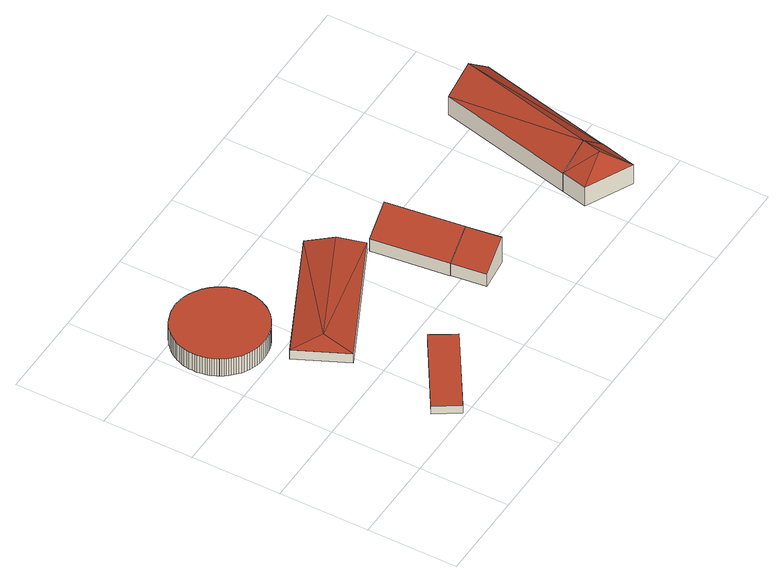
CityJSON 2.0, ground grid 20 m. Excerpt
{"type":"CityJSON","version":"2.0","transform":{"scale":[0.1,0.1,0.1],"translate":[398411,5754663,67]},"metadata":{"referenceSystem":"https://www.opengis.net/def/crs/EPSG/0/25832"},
"CityObjects":{
"building1":{"type":"Building","attributes":{"Gemeindeschluessel":"05515000","Geometrietyp2DReferenz":"3000","function":"51003_1201","roofType":"1000","measuredHeight":4.6},"geometry":[{"type":"Solid","lod":"2","boundaries":[[[[0,1,2,3]],[[4,5,1,0]],[[6,7,5,4]],[[8,9,7,6]],[[10,11,9,8]],[[12,13,11,10]],[[14,15,13,12]],[[16,17,15,14]],[[18,19,17,16]],[[20,21,19,18]],[[22,23,21,20]],[[24,25,23,22]],[[26,27,25,24]],[[28,29,27,26]],[[30,31,29,28]],[[32,33,31,30]],[[34,35,33,32]],[[36,37,35,34]],[[38,39,37,36]],[[40,41,39,38]],[[42,43,41,40]],[[44,45,43,42]],[[46,47,45,44]],[[48,49,47,46]],[[50,51,49,48]],[[52,53,51,50]],[[54,55,53,52]],[[56,57,55,54]],[[58,59,57,56]],[[60,61,59,58]],[[62,63,61,60]],[[64,65,63,62]],[[66,67,65,64]],[[68,69,67,66]],[[70,71,69,68]],[[72,73,71,70]],[[74,75,73,72]],[[76,77,75,74]],[[78,79,77,76]],[[80,81,79,78]],[[82,83,81,80]],[[84,85,83,82]],[[86,87,85,84]],[[88,89,87,86]],[[90,91,89,88]],[[92,93,91,90]],[[94,95,93,92]],[[96,97,95,94]],[[98,99,97,96]],[[100,101,99,98]],[[102,103,101,100]],[[104,105,103,102]],[[106,107,105,104]],[[108,109,107,106]],[[110,111,109,108]],[[112,113,111,110]],[[114,115,113,112]],[[116,117,115,114]],[[118,119,117,116]],[[120,121,119,118]],[[122,123,121,120]],[[124,125,123,122]],[[126,127,125,124]],[[128,129,127,126]],[[130,131,129,128]],[[132,133,131,130]],[[134,135,133,132]],[[136,137,135,134]],[[138,139,137,136]],[[140,141,139,138]],[[142,143,141,140]],[[144,145,143,142]],[[146,147,145,144]],[[148,149,147,146]],[[150,151,149,148]],[[152,153,151,150]],[[154,155,153,152]],[[156,157,155,154]],[[158,159,157,156]],[[160,161,159,158]],[[162,163,161,160]],[[164,165,163,162]],[[166,167,165,164]],[[168,169,167,166]],[[170,171,169,168]],[[172,173,171,170]],[[174,175,173,172]],[[176,177,175,174]],[[178,179,177,176]],[[180,181,179,178]],[[182,183,181,180]],[[184,185,183,182]],[[186,187,185,184]],[[188,189,187,186]],[[190,191,189,188]],[[192,193,191,190]],[[194,195,193,192]],[[196,197,195,194]],[[198,199,197,196]],[[200,201,199,198]],[[202,203,201,200]],[[3,2,203,202]],[[200,198,196,194,192,190,188,186,184,182,180,178,176,174,172,170,168,166,164,162,160,158,156,154,152,150,148,146,144,142,140,138,136,134,132,130,128,126,124,122,120,118,116,114,112,110,108,106,104,102,100,98,96,94,92,90,88,86,84,82,80,78,76,74,72,70,68,66,64,62,60,58,56,54,52,50,48,46,44,42,40,38,36,34,32,30,28,26,24,22,20,18,16,14,12,10,8,6,4,0,3,202]],[[1,5,7,9,11,13,15,17,19,21,23,25,27,29,31,33,35,37,39,41,43,45,47,49,51,53,55,57,59,61,63,65,67,69,71,73,75,77,79,81,83,85,87,89,91,93,95,97,99,101,103,105,107,109,111,113,115,117,119,121,123,125,127,129,131,133,135,137,139,141,143,145,147,149,151,153,155,157,159,161,163,165,167,169,171,173,175,177,179,181,183,185,187,189,191,193,195,197,199,201,203,2]]]],"semantics":{"surfaces":[{"type":"WallSurface"},{"type":"RoofSurface"},{"type":"GroundSurface"}],"values":[[0,0,0,0,0,0,0,0,0,0,0,0,0,0,0,0,0,0,0,0,0,0,0,0,0,0,0,0,0,0,0,0,0,0,0,0,0,0,0,0,0,0,0,0,0,0,0,0,0,0,0,0,0,0,0,0,0,0,0,0,0,0,0,0,0,0,0,0,0,0,0,0,0,0,0,0,0,0,0,0,0,0,0,0,0,0,0,0,0,0,0,0,0,0,0,0,0,0,0,0,0,0,1,2]]}}]},
"building2":{"type":"Building","attributes":{"Gemeindeschluessel":"05515000","Geometrietyp2DReferenz":"3000","function":"51003_1201","roofType":"1000","measuredHeight":2.01},"geometry":[{"type":"Solid","lod":"2","boundaries":[[[[204,205,206,207]],[[208,209,205,204]],[[210,211,209,208]],[[207,206,211,210]],[[208,204,207,210]],[[205,209,211,206]]]],"semantics":{"surfaces":[{"type":"WallSurface"},{"type":"RoofSurface"},{"type":"GroundSurface"}],"values":[[0,0,0,0,1,2]]}}]},
"building3":{"type":"Building","attributes":{"Gemeindeschluessel":"05515000","Geometrietyp2DReferenz":"3000","function":"51003_1201","roofType":"5000","measuredHeight":3.49},"geometry":[{"type":"MultiSurface","lod":"2","boundaries":[[[212,213,214,215]],[[216,217,218,219]],[[220,221,217,216]],[[215,214,221,220]],[[222,212,223]],[[215,224,223]],[[223,212,215]],[[224,220,216]],[[223,224,216]],[[222,223,216]],[[216,219,222]],[[220,224,215]],[[213,218,217,221,214]],[[213,212,222,219,218]],[[212,219,222]]],"semantics":{"surfaces":[{"type":"WallSurface"},{"type":"RoofSurface"},{"type":"GroundSurface"},{"type":"ClosureSurface"}],"values":[0,0,0,0,1,1,1,1,1,1,1,0,2,0,3]}}]},
"building4":{"type":"Building","attributes":{"Gemeindeschluessel":"05515000","Geometrietyp2DReferenz":"3000","function":"31001_2460","roofType":"2100","measuredHeight":6.95},"geometry":[{"type":"Solid","lod":"2","boundaries":[[[[225,226,227,228]],[[229,230,226,225]],[[231,232,230,229]],[[228,227,232,231]],[[229,225,228,231]],[[226,230,232,227]]]],"semantics":{"surfaces":[{"type":"WallSurface"},{"type":"RoofSurface"},{"type":"GroundSurface"}],"values":[[0,0,0,0,1,2]]}}]},
"building5":{"type":"Building","attributes":{"Gemeindeschluessel":"05515000","Geometrietyp2DReferenz":"3000","function":"31001_2700","roofType":"2100","measuredHeight":6.96},"geometry":[{"type":"Solid","lod":"2","boundaries":[[[[228,233,234,225]],[[235,236,233,228]],[[237,238,236,235]],[[225,234,238,237]],[[235,228,225,237]],[[233,236,238,234]]]],"semantics":{"surfaces":[{"type":"WallSurface"},{"type":"RoofSurface"},{"type":"GroundSurface"}],"values":[[0,0,0,0,1,2]]}}]},
"building6":{"type":"Building","attributes":{"Gemeindeschluessel":"05515000","Geometrietyp2DReferenz":"3000","function":"31001_2700","roofType":"5000","measuredHeight":10},"geometry":[{"type":"Solid","lod":"2","boundaries":[[[[239,240,241,242]],[[243,244,240,239]],[[245,246,244,243]],[[242,241,246,245]],[[239,247,243]],[[245,248,242]],[[239,242,248]],[[248,247,239]],[[247,248,245]],[[245,243,247]],[[240,244,246,241]]]],"semantics":{"surfaces":[{"type":"WallSurface"},{"type":"RoofSurface"},{"type":"GroundSurface"}],"values":[[0,0,0,0,1,0,1,1,1,1,2]]}}]},
"building7":{"type":"Building","attributes":{"Gemeindeschluessel":"05515000","Geometrietyp2DReferenz":"3000","function":"31001_2700","roofType":"3100","measuredHeight":9.99},"geometry":[{"type":"Solid","lod":"2","boundaries":[[[[249,250,246,251]],[[252,253,250,249]],[[254,241,253,252]],[[251,246,241,254]],[[249,255,252]],[[254,248,251]],[[248,255,249]],[[249,251,248]],[[254,252,255]],[[255,248,254]],[[250,253,241,246]]]],"semantics":{"surfaces":[{"type":"WallSurface"},{"type":"RoofSurface"},{"type":"GroundSurface"}],"values":[[0,0,0,0,0,0,1,1,1,1,2]]}}]}
},
"vertices":[
[204,495,57],[204,495,11],[205,502,11],[205,502,57],[202,489,57],[202,489,11],[200,482,57],[200,482,11],[197,475,57],[197,475,11],[194,469,57],[194,469,11],[190,462,57],[190,462,11],[186,456,57],[186,456,11],[181,450,57],[181,450,11],[175,444,57],[175,444,11],[169,439,57],[169,439,11],[163,434,57],[163,434,11],[156,430,57],[156,430,11],[149,426,57],[149,426,11],[142,423,57],[142,423,11],[134,420,57],[134,420,11],[127,418,57],[127,418,11],[119,417,57],[119,417,11],[111,416,57],[111,416,11],[104,416,57],[104,416,11],[96,416,57],[96,416,11],[89,417,57],[89,417,11],[82,418,57],[82,418,11],[76,420,57],[76,420,11],[69,422,57],[69,422,11],[63,424,57],[63,424,11],[58,427,57],[58,427,11],[52,430,57],[52,430,11],[47,433,57],[47,433,11],[43,437,57],[43,437,11],[39,440,57],[39,440,11],[35,444,57],[35,444,11],[31,447,57],[31,447,11],[28,451,57],[28,451,11],[25,455,57],[25,455,11],[22,458,57],[22,458,11],[20,462,57],[20,462,11],[18,465,57],[18,465,11],[17,466,57],[17,466,11],[17,467,57],[17,467,11],[15,471,57],[15,471,11],[13,475,57],[13,475,11],[11,479,57],[11,479,11],[9,483,57],[9,483,11],[8,488,57],[8,488,11],[7,492,57],[7,492,11],[6,498,57],[6,498,11],[5,503,57],[5,503,11],[4,509,57],[4,509,11],[4,514,57],[4,514,11],[4,520,57],[4,520,11],[4,527,57],[4,527,11],[5,533,57],[5,533,11],[6,540,57],[6,540,11],[8,546,57],[8,546,11],[11,553,57],[11,553,11],[13,560,57],[13,560,11],[17,566,57],[17,566,11],[21,573,57],[21,573,11],[25,579,57],[25,579,11],[30,585,57],[30,585,11],[36,590,57],[36,590,11],[42,596,57],[42,596,11],[48,600,57],[48,600,11],[55,605,57],[55,605,11],[62,608,57],[62,608,11],[70,611,57],[70,611,11],[77,614,57],[77,614,11],[85,616,57],[85,616,11],[93,617,57],[93,617,11],[100,618,57],[100,618,11],[108,618,57],[108,618,11],[115,617,57],[115,617,11],[122,616,57],[122,616,11],[129,615,57],[129,615,11],[136,613,57],[136,613,11],[142,611,57],[142,611,11],[148,608,57],[148,608,11],[153,605,57],[153,605,11],[158,602,57],[158,602,11],[163,599,57],[163,599,11],[168,596,57],[168,596,11],[172,592,57],[172,592,11],[176,589,57],[176,589,11],[179,585,57],[179,585,11],[182,581,57],[182,581,11],[185,578,57],[185,578,11],[188,574,57],[188,574,11],[190,571,57],[190,571,11],[192,567,57],[192,567,11],[194,564,57],[194,564,11],[196,560,57],[196,560,11],[198,556,57],[198,556,11],[200,551,57],[200,551,11],[201,547,57],[201,547,11],[203,542,57],[203,542,11],[204,537,57],[204,537,11],[205,532,57],[205,532,11],[205,526,57],[205,526,11],[206,520,57],[206,520,11],[206,514,57],[206,514,11],[205,508,57],[205,508,11],
[306,164,31],[306,164,11],[136,56,11],[136,56,31],[339,112,31],[339,112,11],[170,4,31],[170,4,11],
[187,262,30],[187,262,5],[468,397,5],[468,397,30],[409,507,30],[409,507,5],[133,376,5],[133,376,30],[434,469,30],[434,469,5],[134,375,29],[196,336,40],[442,453,40],
[565,231,76],[565,231,7],[492,222,7],[492,222,40],[575,154,76],[575,154,7],[502,145,40],[502,145,7],
[492,222,6],[565,231,6],[471,394,40],[471,394,6],[543,403,76],[543,403,6],
[899,47,54],[899,47,3],[919,128,3],[919,128,54],[797,97,54],[797,97,3],[810,154,54],[810,154,3],[854,98,103],[865,141,103],
[881,457,53],[881,457,3],[810,154,53],[991,431,53],[991,431,3],[919,128,53],[936,444,103]
]}
